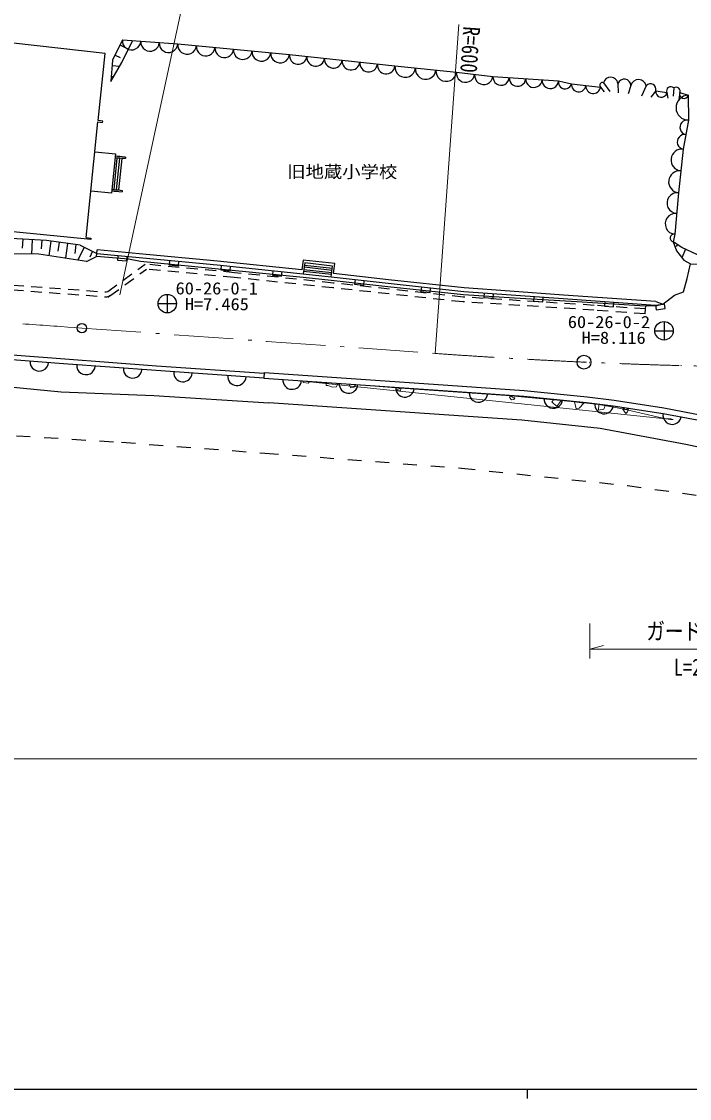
# Model space of a CAD drawing. Units: millimetres, scale not verified. Extents: x 40000 to 680000, y 20000 to 380000.
# Drawn here: x 213364 to 285548, y 204000 to 320316 of the extents above; entities that cross this region are included whole.
import ezdxf
from ezdxf.enums import TextEntityAlignment as Align

# ---------------------------------------------------------------- set-up
doc = ezdxf.new("R2010")
doc.units = ezdxf.units.MM
doc.header["$LTSCALE"] = 1000
for name, pattern in [('USER1', [3, 1.5, -1.5]), ('USER2', [2, 1.2, -0.8]), ('USER3', [10, 6.4, -1.6, 0.4, -1.6]), ('USER4', [4, 3, -1])]:
    doc.linetypes.add(name, pattern=pattern)
for name, color, linetype, lineweight in [('M-BGD', 7, 'Continuous', 25), ('M-BGD-RSTR', 7, 'Continuous', 13), ('M-BMK', 2, 'USER3', 13), ('M-BMK-SRVR', 3, 'Continuous', 25), ('M-STR-HTXT', 7, 'Continuous', 13), ('M-STR-STR3', 7, 'Continuous', 25), ('M-TTL-BAND', 7, 'Continuous', 25)]:
    doc.layers.add(name, color=color, linetype=linetype, lineweight=lineweight)
doc.styles.add('ＭＳ ゴシック', font='')
doc.styles.get('ＭＳ ゴシック').set_extended_font_data('MS Gothic')

msp = doc.modelspace()

# ---------------------------------------------------------------- linework, layer by layer
at = {"layer": 'M-BGD'}
for p, q in [((222400, 316880), (212491, 317965)), ((224002, 317784), (224915, 317339)), ((223474, 316701), (224024, 316433)), ((223161, 315576), (223992, 315506)), ((223063, 314411), (223229, 314397)), ((275929, 313244), (276320, 312740)), ((276250, 313709), (276938, 312756)), ((277822, 313641), (277839, 312602)), ((279220, 313408), (278932, 312494)), ((280880, 313374), (280379, 312239)), ((283840, 313139), (283770, 312247)), ((281909, 312843), (281373, 312135)), ((281909, 312843), (283098, 312634)), ((283098, 312634), (283215, 312036)), ((284491, 312658), (284403, 311913)), ((223385, 302173), (223714, 305571)), ((223640, 302154), (223988, 305564)), ((223891, 302127), (224234, 305538)), ((224613, 305681), (224601, 305512)), ((224250, 302080), (224227, 301911)), ((213488, 296804), (213434, 295848)), ((214520, 296746), (214433, 295199)), ((215553, 296688), (215501, 295767)), ((216523, 296598), (216311, 295024)), ((217431, 296475), (217302, 295522)), ((218339, 296353), (218122, 294747)), ((219247, 296230), (219115, 295258)), ((220149, 295946), (219451, 294544)), ((219700, 296169), (221495, 295276)), ((221046, 295499), (220739, 294882)), ((284261, 296222), (284120, 296010)), ((285135, 295724), (284715, 294812)), ((220395, 294400), (221479, 294948)), ((247223, 294174), (243811, 294558)), ((243970, 294238), (243815, 293081)), ((246871, 292985), (243846, 293313)), ((243877, 293544), (246900, 293214)), ((246929, 293442), (243908, 293776)), ((243939, 294007), (246957, 293670)), ((246986, 293899), (243970, 294238)), ((246842, 292757), (246986, 293899)), ((247088, 293111), (247223, 294174)), ((243815, 293081), (246842, 292757)), ((246842, 292757), (252984, 292058)), ((252984, 292058), (261174, 291164)), ((261174, 291164), (271914, 290398)), ((222916, 290673), (222699, 290514)), ((271914, 290398), (281869, 289682)), ((281869, 289682), (282665, 289783)), ((280801, 289269), (280823, 289585))]:
    msp.add_line(p, q, dxfattribs=at)
at = {"layer": 'M-BGD', "linetype": 'USER2'}
for p, q in [((222693, 291155), (226709, 294106)), ((222925, 290680), (226857, 293570)), ((280764, 288750), (280801, 289269))]:
    msp.add_line(p, q, dxfattribs=at)
at = {"layer": 'M-BGD', "linetype": 'USER4'}
msp.add_line((270238, 280200), (270249, 280213), dxfattribs=at)
at = {"layer": 'M-BGD', "linetype": 'USER1'}
for p, q in [((239645, 273706), (260913, 272076)), ((260913, 272076), (278842, 270196))]:
    msp.add_line(p, q, dxfattribs=at)
at = {"layer": 'M-BGD'}
for points in [[(224265, 318325), (223210, 316159), (223013, 313828), (224213, 315886), (225353, 318246)], [(224265, 318325), (230249, 317890), (242311, 316764), (253721, 315515), (260361, 314855), (264305, 314387), (271404, 313900), (272798, 313597), (275929, 313244)], [(220350, 296976), (221625, 309468), (222132, 309416), (222148, 309565), (221640, 309617), (222400, 316880)], [(284491, 312658), (285424, 312353), (285457, 309665), (284878, 306533), (284345, 301827), (283951, 297345), (283788, 296535)], [(221311, 306228), (223503, 306038), (223079, 301787), (220875, 301992)], [(224601, 305512), (224234, 305538), (223988, 305564), (223714, 305571), (223477, 305611)], [(224613, 305681), (224249, 305707), (223999, 305734), (223731, 305741), (223505, 305778)], [(223110, 302019), (223372, 302004), (223625, 301985), (223871, 301959), (224227, 301911)], [(223120, 302189), (223385, 302173), (223640, 302154), (223891, 302127), (224250, 302080)], [(220852, 296773), (209866, 297859), (209881, 298008), (210399, 297957)], [(219700, 296169), (216069, 296659), (210906, 296949), (208833, 297109)], [(220350, 296976), (220868, 296922), (220852, 296773)], [(220395, 294400), (215224, 295190), (210530, 295243), (208056, 296122)], [(221479, 294948), (221495, 295276), (221534, 295674)], [(234546, 294432), (226077, 295226), (221534, 295674)], [(288631, 295172), (286340, 295169), (284734, 295910), (283788, 296535), (284146, 295536), (284926, 294544), (285670, 294150)], [(226229, 294382), (224921, 294639), (221479, 294948)], [(221495, 295276), (234507, 294034), (243815, 293081)], [(223788, 295057), (223740, 294559), (224736, 294464), (224783, 294962)], [(281869, 289573), (280181, 289593), (273390, 290041), (266624, 290449), (261118, 290786), (252947, 291675), (246812, 292341), (243794, 292667), (235783, 293471), (226229, 294382)], [(229369, 294524), (229322, 294026), (230317, 293932), (230365, 294429)], [(243811, 294558), (243669, 293499), (234546, 294432)], [(234951, 293989), (234900, 293491), (235895, 293389), (235945, 293887)], [(240529, 293418), (240478, 292920), (241472, 292819), (241523, 293316)], [(281896, 290061), (271941, 290777), (266133, 291185), (261208, 291542), (253026, 292436), (247088, 293111)], [(249416, 292464), (249360, 291967), (250354, 291854), (250410, 292351)], [(256582, 291665), (256528, 291168), (257522, 291060), (257576, 291557)], [(263360, 291008), (263325, 290509), (264322, 290438), (264358, 290937)], [(282665, 289783), (283938, 290768), (284896, 291113)], [(268730, 290625), (268695, 290126), (269692, 290055), (269728, 290554)], [(276393, 290075), (276357, 289577), (277354, 289505), (277390, 290004)], [(281896, 290061), (282665, 289783), (281869, 289573)], [(281869, 289682), (281932, 289186), (282924, 289312), (282861, 289808)]]:
    msp.add_lwpolyline(points, dxfattribs=at)
at = {"layer": 'M-BGD', "linetype": 'USER4'}
msp.add_lwpolyline([(284896, 291113), (285307, 292545), (285670, 294150), (287820, 294085), (289634, 294515), (290575, 294775)], dxfattribs=at)
at = {"layer": 'M-BGD', "linetype": 'USER2'}
for points in [[(280801, 289269), (275245, 289662), (261083, 290555), (247057, 292072), (236384, 293191), (226709, 294106)], [(280764, 288750), (275210, 289143), (261039, 290037), (247003, 291554), (236335, 292673), (226857, 293570)], [(212369, 291342), (222571, 290579), (222925, 290680)], [(212408, 291860), (222517, 291105), (222693, 291155)]]:
    msp.add_lwpolyline(points, dxfattribs=at)
at = {"layer": 'M-BGD', "linetype": 'USER1'}
for points in [[(209822, 275770), (224170, 274877), (239645, 273706)], [(278842, 270196), (288157, 268916), (290148, 272448)]]:
    msp.add_lwpolyline(points, dxfattribs=at)
at = {"layer": 'M-BGD'}
for centre, radius in [((219889, 287207), 500), ((239837, 285776), 6.2), ((239837, 285776), 5), ((239837, 285776), 3.8), ((239837, 285776), 2.5), ((239837, 285776), 1.2), ((259786, 284346), 6.2), ((259786, 284346), 5), ((259786, 284346), 3.8), ((259786, 284346), 2.5), ((259786, 284346), 1.2), ((274764, 283503), 3.8), ((274764, 283503), 2.5), ((274764, 283503), 1.2), ((279758, 283305), 6.2), ((279758, 283305), 5), ((279758, 283305), 3.8), ((279758, 283305), 2.5), ((279758, 283305), 1.2), ((284656, 283152), 6.2), ((284656, 283152), 5), ((284656, 283152), 3.8), ((284656, 283152), 2.5), ((284656, 283152), 1.2)]:
    msp.add_circle(centre, radius, dxfattribs=at)
for centre, radius, start, end in [((225263, 318253), 1000, 175.84455, 355.84455), ((227257, 318108), 1000, 175.84455, 355.84455), ((229252, 317963), 1000, 175.84455, 355.84455), ((231254, 317796), 1010, 174.66529, 354.66529), ((233265, 317609), 1010, 174.66529, 354.66529), ((235275, 317421), 1010, 174.66529, 354.66529), ((237285, 317233), 1010, 174.66529, 354.66529), ((239296, 317045), 1010, 174.66529, 354.66529), ((241306, 316858), 1010, 174.66529, 354.66529), ((243262, 316660), 956, 173.75432, 353.75432), ((245164, 316452), 956, 173.75432, 353.75432), ((247065, 316244), 956, 173.75432, 353.75432), ((248967, 316035), 956, 173.75432, 353.75432), ((250869, 315827), 957, 173.75432, 353.75432), ((252770, 315619), 956, 173.75432, 353.75432), ((254828, 315405), 1112, 174.31885, 354.31885), ((257041, 315185), 1112, 174.31885, 354.31885), ((259255, 314965), 1112, 174.31885, 354.31885), ((261347, 314738), 993, 173.24052, 353.24052), ((263319, 314504), 993, 173.24052, 353.24052), ((265192, 314326), 889, 176.07593, 356.07593), ((266967, 314205), 889, 176.07593, 356.07593), ((268742, 314083), 889, 176.07593, 356.07593), ((277028, 313498), 806, 10.18359, 164.823), ((278495, 313367), 726, 3.24097, 157.88037), ((280046, 313204), 851, 11.48999, 166.12939), ((270516, 313961), 889, 176.07593, 356.07593), ((272101, 313749), 713, 167.74549, 347.74549), ((273580, 313509), 788, 173.55507, 353.55507), ((275146, 313332), 788, 173.55507, 353.55507), ((276142, 313440), 290, 68.01001, 222.64917), ((281335, 312992), 594, 345.40625, 140.04541), ((283526, 312803), 460, 46.90112, 201.54053), ((284105, 312795), 434, 332.97559, 127.61499), ((282504, 312739), 604, 170.05933, 350.05933), ((285440, 311009), 1344, 90.70185, 270.70185), ((284957, 312505), 490, 161.89585, 341.89585), ((285312, 308882), 796, 79.52834, 259.52834), ((285022, 307316), 796, 79.52834, 259.52834), ((284745, 305357), 1184, 83.5464, 263.5464), ((284478, 303004), 1184, 83.5464, 263.5464), ((284247, 300707), 1125, 84.9741, 264.9741), ((284050, 298465), 1125, 84.9741, 264.9741), ((283869, 296940), 413, 78.60507, 258.60507), ((258539, 280485), 3.8, 50.14819, 121.96558)]:
    msp.add_arc(centre, radius, start, end, dxfattribs=at)
at = {"layer": 'M-BGD-RSTR'}
msp.add_lwpolyline([(282995, 277420), (283517, 277410), (283795, 277322), (283499, 277319), (282995, 277420), (243808, 281484), (244473, 281440), (244344, 281249), (243800, 281312), (243808, 281484), (246292, 281318), (246402, 281298), (246839, 281282), (247538, 281214), (247387, 280858), (246954, 280812), (246471, 281001), (246301, 281021), (246292, 281318), (248727, 281147), (249453, 281095), (249282, 280810), (248935, 280753), (248727, 281147), (254303, 280707), (253933, 280544), (253992, 280423), (254327, 280460), (254365, 280641), (254303, 280707), (266201, 279883), (266113, 279717), (266323, 279474), (266571, 279508), (266670, 279644), (266637, 279680), (266523, 279667), (266201, 279883), (270865, 279464), (270677, 279258), (271229, 278730), (271684, 279380), (270865, 279464), (273133, 279251), (274126, 279112), (273643, 278566), (273301, 278494), (273133, 279251), (275746, 278958), (276489, 278866), (276311, 278448), (275712, 278359), (275746, 278958), (278309, 278503), (278654, 277970), (278864, 278152), (278949, 278481), (278801, 278457), (278561, 278428), (278463, 278572), (278309, 278503)], close=True, dxfattribs=at)
at = {"layer": 'M-BMK'}
msp.add_line((219889, 287207), (258063, 284468), dxfattribs=at)
msp.add_arc((301007, 882929), 600000, 265.89551, 272.18616, dxfattribs=at)
msp.add_open_spline([(219889, 287207), (215832, 287496), (211775, 287785), (207719, 288093), (202744, 288470), (197771, 288877), (192797, 289284), (189489, 289555), (186181, 289826), (182880, 290159), (177933, 290658), (173001, 291296), (168067, 291916), (158549, 293112), (149026, 294242), (139502, 295373)], degree=3, knots=[0, 0, 0, 0, 1, 1, 1, 2, 2, 2, 3, 3, 3, 4, 4, 4, 5, 5, 5, 5], dxfattribs=at)
at = {"layer": 'M-BMK-SRVR'}
for p, q in [((229113, 290850), (229113, 288850)), ((228113, 289850), (230113, 289850)), ((282799, 287917), (282799, 285917)), ((281799, 286917), (283799, 286917))]:
    msp.add_line(p, q, dxfattribs=at)
for centre, radius in [((229113, 289850), 1000), ((282799, 286917), 1000), ((274144, 283532), 750), ((274144, 283532), 30)]:
    msp.add_circle(centre, radius, dxfattribs=at)
at = {"layer": 'M-STR-HTXT'}
for p, q in [((231010, 323362), (223985, 290810)), ((260613, 320014), (258062, 284468)), ((274771, 255299), (274771, 251515)), ((274771, 252515), (276271, 252935)), ((274771, 252515), (299208, 252515)), ((91767, 240681), (299191, 240681))]:
    msp.add_line(p, q, dxfattribs=at)
at = {"layer": 'M-STR-STR3'}
for p, q in [((239557, 281801), (227897, 282611)), ((239598, 282400), (239557, 281801)), ((239557, 281801), (257841, 280536)), ((257841, 280536), (267651, 279860)), ((227659, 279908), (240081, 279144))]:
    msp.add_line(p, q, dxfattribs=at)
for points in [[(239591, 282300), (227933, 283110), (212859, 284244), (207984, 284586), (203030, 284964), (197977, 285343), (193044, 285753), (188023, 286179), (182975, 286643), (178135, 287134), (173044, 287717), (168244, 288312), (157488, 289912), (147370, 290712), (141181, 290727)], [(227897, 282611), (217913, 283355), (212823, 283746), (207948, 284088), (202992, 284465), (197937, 284845), (193002, 285255), (187979, 285681), (182927, 286145), (178081, 286637), (172985, 287220), (168177, 287817), (157432, 289415)], [(157876, 287155), (167873, 285508), (180739, 284058), (185154, 283348), (188768, 282821), (199715, 281705), (207648, 281311), (217650, 280304), (227659, 279908)], [(239598, 282400), (257883, 281135), (267701, 280458), (274497, 279783), (277395, 279419), (282792, 278585), (287058, 277768), (290845, 276939)], [(267651, 279860), (274430, 279186), (277312, 278825), (282689, 277994), (286938, 277180), (290716, 276353), (299177, 274235)], [(299177, 274235), (290343, 273500), (285137, 274637), (275907, 276349), (267439, 277266), (240081, 279144)]]:
    msp.add_lwpolyline(points, dxfattribs=at)
for centre, start, end in [((215287, 283557), 175.61682, 355.61682), ((220331, 283175), 175.73585, 355.73585), ((225375, 282799), 175.73585, 355.73585), ((230812, 282408), 176.02579, 356.02579), ((236642, 282003), 176.02579, 356.02579), ((242604, 281590), 176.043, 356.043), ((248699, 281169), 176.043, 356.043), ((254794, 280747), 176.043, 356.043), ((262746, 280198), 176.05691, 356.05691), ((270843, 279543), 174.32472, 354.32472), ((276319, 278950), 172.85792, 352.85792), ((283672, 277806), 169.16152, 349.16152)]:
    msp.add_arc(centre, 1000, start, end, dxfattribs=at)
at = {"layer": 'M-TTL-BAND'}
for p, q in [((40000, 205000), (579000, 205000)), ((268000, 205000), (268000, 204000))]:
    msp.add_line(p, q, dxfattribs=at)

# ---------------------------------------------------------------- texts
at = {"layer": 'M-BGD', "style": 'ＭＳ ゴシック', "width": 1.1}
msp.add_text('旧地蔵小学校', height=1320, rotation=359.9, dxfattribs=at).set_placement((242078, 303050), align=Align.BOTTOM_LEFT)
at = {"layer": 'M-BMK-SRVR', "style": 'ＭＳ ゴシック', "width": 1.1}
for s, p in [('60-26-0-1', (230013, 290450)), ('H=7.465', (231013, 288750)), ('60-26-0-2', (272399, 286817)), ('H=8.116', (273899, 285117))]:
    msp.add_text(s, height=1320, rotation=359.9, dxfattribs=at).set_placement(p, align=Align.BOTTOM_LEFT)
at = {"layer": 'M-STR-HTXT', "style": 'ＭＳ ゴシック', "width": 0.8}
for s, rotation, p in [('R=600', 266.2, (260561, 319866)), ('ガードレール', 359.9, (280890, 253005)), ('L=25.0', 359.9, (283840, 249115))]:
    msp.add_text(s, height=1833, rotation=rotation, dxfattribs=at).set_placement(p, align=Align.BOTTOM_LEFT)

doc.saveas('drawing.dxf')
